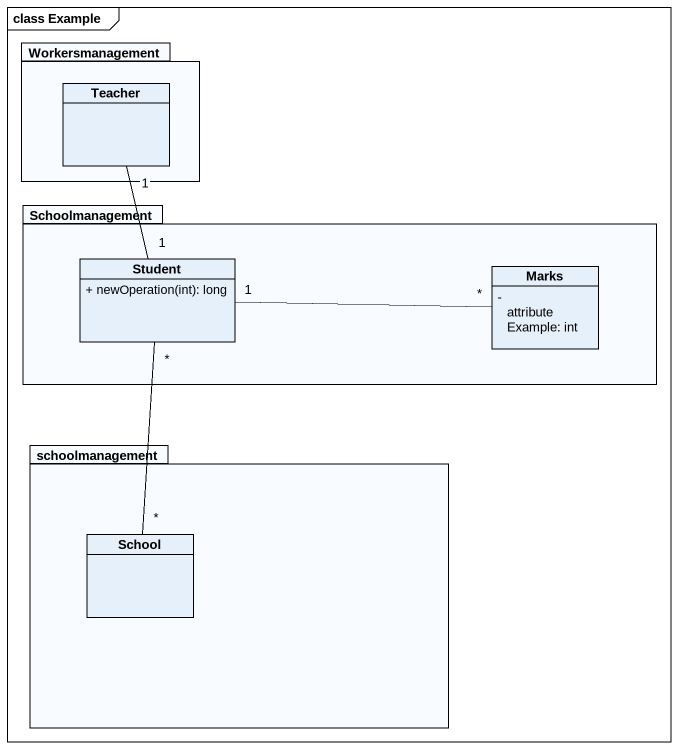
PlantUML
@startuml
mainframe class Example
hide circle
hide empty members
skinparam classAttributeIconSize 0
package Workersmanagement {
  class Teacher
}
package Schoolmanagement {
  class Student {
    + newOperation(int): long
  }
  class Marks {
    - attributeExample: int
  }
}
package schoolmanagement {
  class School
}
Teacher "1" -- "1" Student
Student "1" -right- "*" Marks
School "*" -up- "*" Student
@enduml
